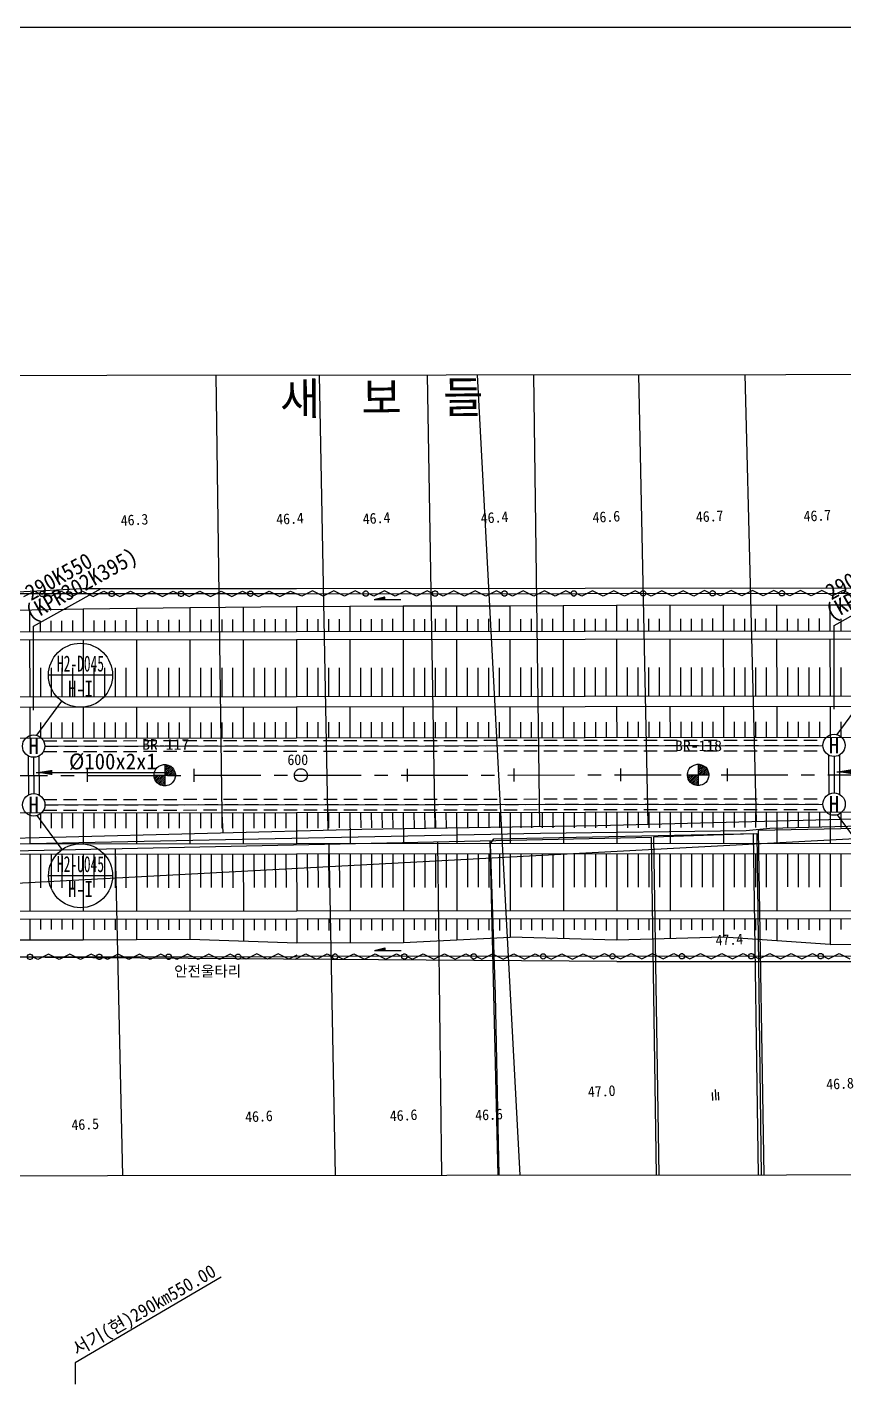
# Model space of a CAD drawing. Header units: millimetres. Extents: x 5990 to 6786, y 1103 to 1810.
# Drawn here: x 6120.7 to 6273.7, y 1362.1 to 1619.1 of the extents above; entities that cross this region are included whole.
import ezdxf
from ezdxf.enums import TextEntityAlignment as Align
from ezdxf.xclip import XClip

# ---------------------------------------------------------------- set-up
doc = ezdxf.new("R2010")
doc.units = ezdxf.units.MM
doc.header["$LTSCALE"] = 10
doc.header["$MEASUREMENT"] = 0
doc.header["$XCLIPFRAME"] = 2
doc.linetypes.add('CENTER', pattern=[2, 1.25, -0.25, 0.25, -0.25])
doc.linetypes.add('HIDDEN', pattern=[0.375, 0.25, -0.125])
for name, color, linetype in [('TN-MANH', 4, 'Continuous'), ('TZ-BASE', 253, 'Continuous'), ('TZ-CABL', 4, 'Continuous'), ('TZ-LEAL', 1, 'Continuous'), ('TZ-LEAT', 3, 'Continuous')]:
    doc.layers.add(name, color=color, linetype=linetype)
doc.layers.add('TX-PAPR', color=2, linetype='Continuous', plot=False)
doc.styles.add('GHS', font='GulimChe.ttf')
doc.styles.add('GR', font='GulimChe.ttf')
doc.styles.add('GUL', font='GulimChe.ttf')
doc.styles.get("Standard").update_dxf_attribs({"font": 'GulimChe.ttf'})
doc.linetypes.add('ZIGZAG', pattern='A,0.0001,-0.2,[131,ltypeshp.shx,S=0.2,R=0,X=-0.2,Y=0],-0.4,[131,ltypeshp.shx,S=0.2,R=180,X=0.2,Y=0],-0.2', length=0.8001)
doc.dimstyles.get("Standard").update_dxf_attribs({"dimtxt": 0.18, "dimasz": 0.18, "dimexe": 0.18, "dimexo": 0.0625, "dimgap": 0.09, "dimtad": 0, "dimtih": 1, "dimtoh": 1, "dimdec": 4, "dimzin": 0, "dimdsep": 46, "dimtxsty": 'Standard', "dimcen": 0.09, "dimadec": 0, "dimazin": 0, "dimtfac": 1, "dimtdec": 4, "dimtofl": 0, "dimtmove": 0, "dimatfit": 3, "dimfxl": 0, "dimtolj": 1, "dimtzin": 0, "dimarcsym": 0})

# ---------------------------------------------------------------- blocks, each defined once
blk = doc.blocks.new('JD-FGJFJFJ5DFH')
at = {"layer": 'TZ-BASE'}
for p, q in [((129.62, 140.02), (148.22, -209.84)), ((144.82, -9.47, 8.57), (143.41, 92.66, 8.57)), ((162.95, 93.18, 8.57), (165.04, -9.06, 8.57)), ((185.39, -8.53, 8.27), (182.84, 93.62, 8.27)), ((83.83, 91.05, 8.57), (85.19, -7.16, 8.57)), ((105.14, -10.16, 8.57), (103.16, 91.55, 8.57)), ((123.37, 92.1, 8.57), (125.11, -9.78, 8.57)), ((39.18, 34.05), (59.17, 35.07)), ((99.17, 34.1), (39.18, 34.05)), ((48.06, 33.56), (50.06, 34.56)), ((50.06, 34.56), (51.06, 34.06)), ((52.06, 34.06), (53.06, 33.56)), ((53.06, 33.56), (55.06, 34.56)), ((55.06, 34.56), (57.06, 33.56)), ((57.06, 33.56), (59.06, 34.57)), ((59.06, 34.57), (61.06, 33.57)), ((59.17, 35.07), (99.17, 35.1)), ((61.06, 33.57), (63.06, 34.57)), ((63.06, 34.57), (64.06, 34.07)), ((65.06, 34.07), (66.06, 33.57)), ((66.06, 33.57), (68.06, 34.58)), ((68.06, 34.58), (70.06, 33.58)), ((70.06, 33.58), (72.06, 34.58)), ((72.06, 34.58), (74.06, 33.58)), ((74.06, 33.58), (76.06, 34.58)), ((76.06, 34.58), (77.06, 34.08)), ((78.06, 34.08), (79.06, 33.59)), ((79.06, 33.59), (81.06, 34.59)), ((81.06, 34.59), (83.06, 33.59)), ((83.06, 33.59), (85.06, 34.59)), ((85.06, 34.59), (87.06, 33.59)), ((87.06, 33.59), (89.06, 34.59)), ((89.06, 34.59), (90.06, 34.1)), ((91.06, 34.1), (92.06, 33.6)), ((92.06, 33.6), (94.06, 34.6)), ((94.06, 34.6), (96.06, 33.6)), ((96.06, 33.6), (98.06, 34.6)), ((98.06, 34.6), (99.17, 34.05)), ((99.17, 35.1), (219.17, 35.22)), ((99.17, 34.1), (227.17, 34.22)), ((100.17, 33.61), (99.17, 34.1)), ((102.17, 34.61), (100.17, 33.61)), ((104.17, 33.61), (102.17, 34.61)), ((106.17, 34.61), (104.17, 33.61)), ((108.17, 33.61), (106.17, 34.61)), ((110.17, 34.61), (108.17, 33.61)), ((111.17, 34.12), (110.17, 34.61)), ((113.67, 33.62), (112.67, 34.12)), ((115.67, 34.62), (113.67, 33.62)), ((115.75, 33.44), (113.75, 32.94)), ((115.75, 33.4), (115.61, 33.4)), ((115.75, 33.41), (115.66, 33.41)), ((117.67, 33.62), (115.67, 34.62)), ((115.75, 33.43), (115.71, 33.43)), ((115.75, 32.94), (115.75, 33.44)), ((119.67, 34.62), (117.67, 33.62)), ((121.67, 33.63), (119.67, 34.62)), ((123.67, 34.63), (121.67, 33.63)), ((124.67, 34.13), (123.67, 34.63)), ((126.67, 33.63), (125.67, 34.13)), ((128.67, 34.63), (126.67, 33.63)), ((130.67, 33.63), (128.67, 34.63)), ((132.67, 34.64), (130.67, 33.63)), ((134.67, 33.64), (132.67, 34.64)), ((136.67, 34.64), (134.67, 33.64)), ((137.67, 34.14), (136.67, 34.64)), ((139.67, 33.64), (138.67, 34.14)), ((141.67, 34.64), (139.67, 33.64)), ((143.67, 33.65), (141.67, 34.64)), ((145.67, 34.65), (143.67, 33.65)), ((147.67, 33.65), (145.67, 34.65)), ((149.67, 34.65), (147.67, 33.65)), ((150.67, 34.15), (149.67, 34.65)), ((152.67, 33.65), (151.67, 34.15)), ((154.67, 34.66), (152.67, 33.65)), ((156.67, 33.66), (154.67, 34.66)), ((158.67, 34.66), (156.67, 33.66)), ((160.67, 33.66), (158.67, 34.66)), ((162.67, 34.66), (160.67, 33.66)), ((163.67, 34.16), (162.67, 34.66)), ((165.67, 33.67), (164.67, 34.17)), ((167.67, 34.67), (165.67, 33.67)), ((169.67, 33.67), (167.67, 34.67)), ((171.67, 34.67), (169.67, 33.67)), ((173.67, 33.67), (171.67, 34.67)), ((175.67, 34.68), (173.67, 33.67)), ((176.67, 34.18), (175.67, 34.68)), ((178.67, 33.68), (177.67, 34.18)), ((180.67, 34.68), (178.67, 33.68)), ((182.67, 33.68), (180.67, 34.68)), ((184.67, 34.68), (182.67, 33.68)), ((186.67, 33.69), (184.67, 34.68)), ((188.67, 34.69), (186.67, 33.69)), ((189.67, 34.19), (188.67, 34.69)), ((191.67, 33.69), (190.67, 34.19)), ((193.67, 34.69), (191.67, 33.69)), ((195.67, 33.69), (193.67, 34.69)), ((197.67, 34.7), (195.67, 33.69)), ((199.67, 33.7), (197.67, 34.7)), ((201.67, 34.7), (199.67, 33.7)), ((202.67, 34.2), (201.67, 34.7)), ((39.18, 30.85), (59.18, 31.27)), ((49.18, 31.06), (49.18, 26.99)), ((59.18, 31.27), (79.18, 31.49)), ((59.18, 31.27), (59.18, 27)), ((69.18, 31.38), (69.18, 27.01)), ((79.18, 31.49), (99.18, 31.7)), ((79.18, 31.49), (79.18, 27.02)), ((89.18, 31.6), (89.18, 27.03)), ((99.18, 31.7), (119.18, 31.82)), ((99.18, 31.6), (99.18, 27.03)), ((109.18, 31.76), (109.18, 27.04)), ((115.75, 32.94), (113.76, 32.94)), ((115.75, 32.95), (113.81, 32.95)), ((115.75, 32.96), (113.86, 32.96)), ((115.75, 32.98), (113.91, 32.97)), ((115.75, 32.99), (113.96, 32.99)), ((115.75, 33), (114.01, 33)), ((115.75, 33.01), (114.06, 33.01)), ((115.75, 33.03), (114.11, 33.02)), ((115.75, 33.04), (114.16, 33.04)), ((115.75, 33.05), (114.21, 33.05)), ((115.75, 33.06), (114.26, 33.06)), ((115.75, 33.08), (114.31, 33.07)), ((115.75, 33.09), (114.36, 33.09)), ((115.75, 33.1), (114.41, 33.1)), ((115.75, 33.11), (114.46, 33.11)), ((115.75, 33.13), (114.51, 33.13)), ((115.75, 33.14), (114.56, 33.14)), ((115.75, 33.15), (114.61, 33.15)), ((115.75, 33.16), (114.66, 33.16)), ((115.75, 33.18), (114.71, 33.18)), ((115.75, 33.19), (114.76, 33.19)), ((115.75, 33.2), (114.81, 33.2)), ((115.75, 33.21), (114.86, 33.21)), ((115.75, 33.23), (114.91, 33.23)), ((115.75, 33.24), (114.96, 33.24)), ((115.75, 33.25), (115.01, 33.25)), ((115.75, 33.26), (115.06, 33.26)), ((115.75, 33.28), (115.11, 33.28)), ((115.75, 33.29), (115.16, 33.29)), ((115.75, 33.3), (115.21, 33.3)), ((115.75, 33.31), (115.26, 33.31)), ((115.75, 33.33), (115.31, 33.33)), ((115.75, 33.34), (115.36, 33.34)), ((115.75, 33.35), (115.41, 33.35)), ((115.75, 33.36), (115.46, 33.36)), ((115.75, 33.38), (115.51, 33.38)), ((115.75, 33.39), (115.56, 33.39)), ((118.75, 32.94), (115.75, 32.94)), ((119.18, 31.82), (139.18, 31.84)), ((119.18, 31.82), (119.18, 27.05)), ((129.18, 31.63), (129.18, 27.06)), ((139.18, 31.84), (159.18, 31.96)), ((139.18, 31.84), (139.18, 27.07)), ((149.18, 31.9), (149.18, 27.08)), ((159.18, 31.96), (199.18, 32)), ((159.18, 31.96), (159.18, 27.09)), ((169.18, 31.97), (169.18, 27.1)), ((179.18, 31.98), (179.18, 27.11)), ((189.18, 31.99), (189.18, 27.12)), ((199.18, 32), (219.18, 32.02)), ((199.18, 32), (199.18, 27.13)), ((51.18, 29), (51.18, 26.99)), ((53.18, 29.02), (53.18, 26.99)), ((55.18, 29.03), (55.18, 26.99)), ((57.18, 29.05), (57.18, 27)), ((61.18, 29.08), (61.18, 27)), ((63.18, 29.1), (63.18, 27)), ((65.18, 29.11), (65.18, 27)), ((67.18, 29.13), (67.18, 27)), ((71.18, 29.16), (71.18, 27.01)), ((73.18, 29.17), (73.18, 27.01)), ((75.18, 29.19), (75.18, 27.01)), ((77.18, 29.2), (77.18, 27.01)), ((81.18, 29.23), (81.18, 27.02)), ((83.18, 29.25), (83.18, 27.02)), ((85.18, 29.26), (85.18, 27.02)), ((87.18, 29.28), (87.18, 27.02)), ((91.18, 29.31), (91.18, 27.03)), ((93.18, 29.32), (93.18, 27.03)), ((95.18, 29.34), (95.18, 27.03)), ((97.18, 29.35), (97.18, 27.03)), ((101.18, 29.32), (101.18, 27.04)), ((103.18, 29.33), (103.18, 27.04)), ((105.18, 29.35), (105.18, 27.04)), ((107.18, 29.36), (107.18, 27.04)), ((111.18, 29.33), (111.18, 27.05)), ((113.18, 29.34), (113.18, 27.05)), ((115.18, 29.36), (115.18, 27.05)), ((117.18, 29.37), (117.18, 27.05)), ((121.18, 29.34), (121.18, 27.06)), ((123.18, 29.35), (123.18, 27.06)), ((125.18, 29.37), (125.18, 27.06)), ((127.18, 29.38), (127.18, 27.06)), ((131.18, 29.35), (131.18, 27.06)), ((133.18, 29.36), (133.18, 27.07)), ((135.18, 29.38), (135.18, 27.07)), ((137.18, 29.39), (137.18, 27.07)), ((141.18, 29.36), (141.18, 27.07)), ((143.18, 29.37), (143.18, 27.08)), ((145.18, 29.39), (145.18, 27.08)), ((147.18, 29.4), (147.18, 27.08)), ((151.18, 29.36), (151.18, 27.08)), ((153.18, 29.38), (153.18, 27.09)), ((155.18, 29.4), (155.18, 27.09)), ((157.18, 29.41), (157.18, 27.09)), ((161.18, 29.37), (161.18, 27.09)), ((163.18, 29.39), (163.18, 27.09)), ((165.18, 29.4), (165.18, 27.1)), ((167.18, 29.42), (167.18, 27.1)), ((171.18, 29.38), (171.18, 27.1)), ((173.18, 29.4), (173.18, 27.1)), ((175.18, 29.41), (175.18, 27.11)), ((177.18, 29.43), (177.18, 27.11)), ((181.18, 29.39), (181.18, 27.11)), ((183.18, 29.41), (183.18, 27.11)), ((185.18, 29.42), (185.18, 27.12)), ((187.18, 29.44), (187.18, 27.12)), ((191.18, 29.4), (191.18, 27.12)), ((193.18, 29.42), (193.18, 27.12)), ((195.18, 29.43), (195.18, 27.12)), ((197.18, 29.45), (197.18, 27.13)), ((201.18, 29.41), (201.18, 27.13)), ((39.19, 26.98), (99.18, 27.03)), ((99.18, 27.03), (299.17, 27.22)), ((99.18, 25.53), (299.17, 25.72)), ((39.18, 25.48), (99.18, 25.53)), ((49.18, 25.49), (49.19, 14.82)), ((59.18, 25.5), (59.19, 14.83)), ((69.18, 25.51), (69.19, 14.84)), ((79.18, 25.52), (79.19, 14.85)), ((89.18, 25.53), (89.19, 14.86)), ((99.18, 25.53), (99.19, 14.86)), ((109.18, 25.54), (109.19, 14.87)), ((119.18, 25.55), (119.19, 14.88)), ((129.18, 25.56), (129.19, 14.89)), ((139.18, 25.57), (139.19, 14.9)), ((149.18, 25.58), (149.19, 14.91)), ((159.18, 25.59), (159.19, 14.92)), ((169.18, 25.6), (169.19, 14.93)), ((179.18, 25.61), (179.19, 14.94)), ((189.18, 25.62), (189.19, 14.95)), ((199.18, 25.63), (199.19, 14.96)), ((51.19, 20.21), (51.19, 14.82)), ((53.19, 20.21), (53.19, 14.82)), ((55.19, 20.21), (55.19, 14.82)), ((57.19, 20.21), (57.19, 14.83)), ((61.19, 20.21), (61.19, 14.83)), ((63.19, 20.21), (63.19, 14.83)), ((65.19, 20.21), (65.19, 14.83)), ((67.19, 20.21), (67.19, 14.83)), ((71.19, 20.2), (71.19, 14.84)), ((73.19, 20.2), (73.19, 14.84)), ((75.19, 20.2), (75.19, 14.84)), ((77.19, 20.2), (77.19, 14.84)), ((81.19, 20.2), (81.19, 14.85)), ((83.19, 20.2), (83.19, 14.85)), ((85.19, 20.2), (85.19, 14.85)), ((87.19, 20.2), (87.19, 14.85)), ((91.19, 20.2), (91.19, 14.86)), ((93.19, 20.2), (93.19, 14.86)), ((95.19, 20.2), (95.19, 14.86)), ((97.19, 20.2), (97.19, 14.86)), ((101.19, 20.21), (101.19, 14.87)), ((103.19, 20.21), (103.19, 14.87)), ((105.19, 20.21), (105.19, 14.87)), ((107.19, 20.21), (107.19, 14.87)), ((111.19, 20.22), (111.19, 14.88)), ((113.19, 20.22), (113.19, 14.88)), ((115.19, 20.22), (115.19, 14.88)), ((117.19, 20.22), (117.19, 14.88)), ((121.19, 20.23), (121.19, 14.89)), ((123.19, 20.23), (123.19, 14.89)), ((125.19, 20.23), (125.19, 14.89)), ((127.19, 20.23), (127.19, 14.89)), ((131.19, 20.24), (131.19, 14.89)), ((133.19, 20.24), (133.19, 14.9)), ((135.19, 20.24), (135.19, 14.9)), ((137.19, 20.24), (137.19, 14.9)), ((141.19, 20.25), (141.19, 14.9)), ((143.19, 20.25), (143.19, 14.91)), ((145.19, 20.25), (145.19, 14.91)), ((147.19, 20.25), (147.19, 14.91)), ((151.19, 20.26), (151.19, 14.91)), ((153.19, 20.26), (153.19, 14.92)), ((155.19, 20.26), (155.19, 14.92)), ((157.19, 20.26), (157.19, 14.92)), ((161.19, 20.27), (161.19, 14.92)), ((163.19, 20.27), (163.19, 14.92)), ((165.19, 20.27), (165.19, 14.93)), ((167.19, 20.27), (167.19, 14.93)), ((171.19, 20.28), (171.19, 14.93)), ((173.19, 20.28), (173.19, 14.93)), ((175.19, 20.28), (175.19, 14.94)), ((177.19, 20.27), (177.19, 14.94)), ((181.19, 20.29), (181.19, 14.94)), ((183.19, 20.28), (183.19, 14.94)), ((185.19, 20.28), (185.19, 14.95)), ((187.19, 20.28), (187.19, 14.95)), ((191.19, 20.29), (191.19, 14.95)), ((193.19, 20.29), (193.19, 14.95)), ((195.19, 20.29), (195.19, 14.95)), ((197.19, 20.29), (197.19, 14.96)), ((201.19, 20.3), (201.19, 14.96)), ((-0.01, 14.77), (99.19, 14.86)), ((-0.01, 12.82), (99.19, 12.91)), ((49.19, 12.87), (49.2, 7.06)), ((59.19, 12.88), (59.2, 7.07)), ((69.19, 12.89), (69.2, 7.08)), ((79.19, 12.9), (79.2, 7.09)), ((89.19, 12.91), (89.2, 7.1)), ((99.19, 14.86), (299.18, 15.05)), ((99.19, 12.91), (299.18, 13.1)), ((99.19, 12.91), (99.2, 7.1)), ((109.19, 12.92), (109.2, 7.11)), ((119.19, 12.93), (119.2, 7.12)), ((129.19, 12.94), (129.2, 7.13)), ((139.19, 12.95), (139.2, 7.14)), ((149.19, 12.96), (149.2, 7.15)), ((159.19, 12.97), (159.2, 7.16)), ((169.19, 12.98), (169.2, 7.17)), ((179.19, 12.99), (179.2, 7.18)), ((189.19, 13), (189.2, 7.19)), ((199.19, 13.01), (199.2, 7.2)), ((51.2, 9.96), (51.2, 7.06)), ((53.2, 9.97), (53.2, 7.06)), ((55.2, 9.97), (55.2, 7.06)), ((57.2, 9.97), (57.2, 7.07)), ((61.2, 9.97), (61.2, 7.07)), ((63.2, 9.98), (63.2, 7.07)), ((65.2, 9.98), (65.2, 7.07)), ((67.2, 9.98), (67.2, 7.07)), ((71.2, 9.98), (71.2, 7.08)), ((73.2, 9.99), (73.2, 7.08)), ((75.2, 9.99), (75.2, 7.08)), ((77.2, 9.99), (77.2, 7.08)), ((81.2, 9.99), (81.2, 7.09)), ((83.2, 9.99), (83.2, 7.09)), ((85.2, 10), (85.2, 7.09)), ((87.2, 10), (87.2, 7.09)), ((91.2, 10), (91.2, 7.1)), ((93.2, 10), (93.2, 7.1)), ((95.2, 10.01), (95.2, 7.1)), ((97.2, 10.01), (97.2, 7.1)), ((101.2, 10.01), (101.2, 7.11)), ((103.2, 10.01), (103.2, 7.11)), ((105.2, 10.02), (105.2, 7.11)), ((107.2, 10.02), (107.2, 7.11)), ((111.2, 10.02), (111.2, 7.12)), ((113.2, 10.02), (113.2, 7.12)), ((115.2, 10.02), (115.2, 7.12)), ((117.2, 10.03), (117.2, 7.12)), ((121.2, 10.03), (121.2, 7.13)), ((123.2, 10.03), (123.2, 7.13)), ((125.2, 10.03), (125.2, 7.13)), ((127.2, 10.04), (127.2, 7.13)), ((131.2, 10.04), (131.2, 7.13)), ((133.2, 10.04), (133.2, 7.14)), ((135.2, 10.04), (135.2, 7.14)), ((137.2, 10.05), (137.2, 7.14)), ((141.2, 10.05), (141.2, 7.14)), ((143.2, 10.05), (143.2, 7.15)), ((145.2, 10.05), (145.2, 7.15)), ((147.2, 10.05), (147.2, 7.15)), ((151.2, 10.06), (151.2, 7.15)), ((153.2, 10.06), (153.2, 7.16)), ((155.2, 10.06), (155.2, 7.16)), ((157.2, 10.06), (157.2, 7.16)), ((161.2, 10.07), (161.2, 7.16)), ((163.2, 10.07), (163.2, 7.16)), ((165.2, 10.07), (165.2, 7.17)), ((167.2, 10.07), (167.2, 7.17)), ((171.2, 10.08), (171.2, 7.17)), ((173.2, 10.08), (173.2, 7.17)), ((175.2, 10.08), (175.2, 7.18)), ((177.2, 10.08), (177.2, 7.18)), ((181.2, 10.09), (181.2, 7.18)), ((183.2, 10.09), (183.2, 7.18)), ((185.2, 10.09), (185.2, 7.19)), ((187.2, 10.09), (187.2, 7.19)), ((191.2, 10.1), (191.2, 7.19)), ((193.2, 10.1), (193.2, 7.19)), ((195.2, 10.1), (195.2, 7.19)), ((197.2, 10.1), (197.2, 7.2)), ((201.2, 10.11), (201.2, 7.2)), ((-0.01, 7.01), (99.2, 7.1)), ((523.89, 5.17), (0.02, -22.68)), ((99.2, 7.1), (299.19, 7.29)), ((60, -1.14), (60, 1.26)), ((72.5, 0.1), (76.5, 0.1)), ((72.51, -0.09), (72.7, 0.1)), ((72.57, -0.39), (73.06, 0.1)), ((72.65, -0.66), (73.41, 0.1)), ((72.77, -0.9), (73.76, 0.1)), ((72.91, -1.11), (74.12, 0.1)), ((73.08, -1.3), (74.47, 0.1)), ((74.5, 2.1), (74.51, -1.9)), ((74.5, 1.9), (74.69, 2.09)), ((74.5, 1.55), (74.99, 2.04)), ((74.5, 1.19), (75.26, 1.95)), ((74.5, 0.84), (75.5, 1.84)), ((74.5, 0.49), (75.71, 1.7)), ((74.5, 0.13), (75.9, 1.53)), ((74.83, 0.1), (76.07, 1.35)), ((75.18, 0.1), (76.21, 1.14)), ((75.53, 0.1), (76.33, 0.91)), ((75.89, 0.1), (76.43, 0.64)), ((76.24, 0.1), (76.49, 0.35)), ((80, -1.12), (80, 1.28)), ((120, -1.09), (120, 1.31)), ((140, -1.07), (140, 1.33)), ((160, -1.05), (160, 1.35)), ((172.47, 0.16), (176.47, 0.16)), ((172.48, -0.03), (172.67, 0.16)), ((172.53, -0.33), (173.03, 0.16)), ((172.62, -0.6), (173.38, 0.16)), ((172.74, -0.84), (173.73, 0.16)), ((172.88, -1.05), (174.09, 0.16)), ((173.04, -1.24), (174.44, 0.16)), ((174.47, 2.16), (174.47, -1.84)), ((174.47, 1.96), (174.66, 2.15)), ((174.47, 1.61), (174.96, 2.1)), ((174.47, 1.25), (175.23, 2.01)), ((174.47, 0.9), (175.47, 1.9)), ((174.47, 0.55), (175.68, 1.76)), ((174.47, 0.19), (175.87, 1.59)), ((174.79, 0.16), (176.04, 1.41)), ((175.15, 0.16), (176.18, 1.2)), ((175.5, 0.16), (176.3, 0.97)), ((175.85, 0.16), (176.4, 0.71)), ((176.21, 0.16), (176.46, 0.41)), ((180, -1.03), (180, 1.37)), ((200, -1.01), (200, 1.39)), ((73.26, -1.47), (74.5, -0.22)), ((73.47, -1.61), (74.5, -0.58)), ((73.7, -1.73), (74.5, -0.93)), ((73.96, -1.83), (74.5, -1.28)), ((74.26, -1.88), (74.51, -1.64)), ((173.23, -1.41), (174.47, -0.16)), ((173.44, -1.55), (174.47, -0.51)), ((173.67, -1.67), (174.47, -0.87)), ((173.93, -1.76), (174.47, -1.22)), ((174.23, -1.82), (174.47, -1.57)), ((0.01, -6.99), (99.21, -6.9)), ((49.21, -6.94), (49.22, -12.75)), ((51.21, -6.94), (51.22, -9.85)), ((53.21, -6.94), (53.22, -9.84)), ((55.21, -6.94), (55.22, -9.84)), ((57.21, -6.93), (57.22, -9.84)), ((59.21, -6.93), (59.22, -12.74)), ((61.21, -6.93), (61.22, -9.84)), ((63.21, -6.93), (63.22, -9.83)), ((65.21, -6.93), (65.22, -9.83)), ((67.21, -6.93), (67.22, -9.83)), ((69.21, -6.92), (69.22, -12.73)), ((71.21, -6.92), (71.22, -9.83)), ((73.21, -6.92), (73.22, -9.82)), ((75.21, -6.92), (75.22, -9.82)), ((77.21, -6.92), (77.22, -9.82)), ((79.21, -6.91), (79.22, -12.72)), ((81.21, -6.91), (81.22, -9.82)), ((83.21, -6.91), (83.22, -9.82)), ((85.19, -7.16, 8.57), (85.36, -10.67, 8.57)), ((85.21, -6.91), (85.22, -9.81)), ((87.21, -6.91), (87.22, -9.81)), ((89.21, -6.9), (89.22, -12.71)), ((91.21, -6.9), (91.22, -9.81)), ((93.21, -6.9), (93.22, -9.81)), ((95.21, -6.9), (95.22, -9.8)), ((97.21, -6.9), (97.22, -9.8)), ((99.21, -6.9), (299.2, -6.71)), ((99.21, -6.9), (99.22, -12.71)), ((101.21, -6.89), (101.22, -9.8)), ((103.21, -6.89), (103.22, -9.8)), ((105.21, -6.89), (105.22, -9.79)), ((107.21, -6.89), (107.22, -9.79)), ((109.21, -6.89), (109.22, -12.7)), ((111.21, -6.88), (111.22, -9.79)), ((113.21, -6.88), (113.22, -9.79)), ((115.21, -6.88), (115.22, -9.79)), ((117.21, -6.88), (117.22, -9.78)), ((119.21, -6.88), (119.22, -12.69)), ((121.21, -6.87), (121.22, -9.78)), ((123.21, -6.87), (123.22, -9.78)), ((125.21, -6.87), (125.22, -9.78)), ((127.21, -6.87), (127.22, -9.77)), ((129.21, -6.87), (129.22, -12.68)), ((131.21, -6.87), (131.22, -9.77)), ((133.21, -6.86), (133.22, -9.77)), ((135.21, -6.86), (135.22, -9.77)), ((137.21, -6.86), (137.22, -9.76)), ((139.21, -6.86), (139.22, -12.67)), ((141.21, -6.86), (141.22, -9.76)), ((143.21, -6.85), (143.22, -9.76)), ((145.21, -6.85), (145.22, -9.76)), ((147.21, -6.85), (147.22, -9.76)), ((149.21, -6.85), (149.22, -12.66)), ((151.21, -6.85), (151.22, -9.75)), ((153.21, -6.84), (153.22, -9.75)), ((155.21, -6.84), (155.22, -9.75)), ((157.21, -6.84), (157.22, -9.75)), ((159.21, -6.84), (159.22, -12.65)), ((161.21, -6.84), (161.22, -9.74)), ((163.21, -6.84), (163.22, -9.74)), ((165.21, -6.83), (165.22, -9.74)), ((167.21, -6.83), (167.22, -9.74)), ((169.21, -6.83), (169.22, -12.64)), ((171.21, -6.83), (171.22, -9.73)), ((173.21, -6.83), (173.22, -9.73)), ((175.21, -6.82), (175.22, -9.73)), ((177.21, -6.82), (177.22, -9.73)), ((179.21, -6.82), (179.22, -12.63)), ((181.21, -6.82), (181.22, -9.72)), ((183.21, -6.82), (183.22, -9.72)), ((185.21, -6.81), (185.22, -9.72)), ((187.21, -6.81), (187.22, -9.72)), ((187.9, -9.85, 7.73), (271.04, -7.7, 7.73)), ((189.21, -6.81), (189.22, -12.62)), ((191.21, -6.81), (191.22, -9.71)), ((193.21, -6.81), (193.22, -9.71)), ((195.21, -6.81), (195.22, -9.71)), ((197.21, -6.8), (197.22, -9.71)), ((199.21, -6.8), (199.22, -12.61)), ((201.21, -6.8), (201.22, -9.7)), ((53.6, -11.49, 7.98), (111.46, -10, 7.98)), ((111.46, -10, 7.98), (155.68, -9.3, 7.98)), ((144.94, -10.76, 7.73), (183.44, -10.27, 7.73)), ((155.68, -9.3, 7.98), (206.14, -7.99, 7.98)), ((183.44, -10.27, 7.73), (187.9, -9.85, 7.73)), ((225.05, -9.48, 8.75), (185.69, -10.29, 8.75)), ((0.01, -12.88, 7.98), (53.6, -11.49, 7.98)), ((0.01, -12.8), (99.22, -12.71)), ((165.73, -11.59, 8.62), (25.01, -14.56, 8.62)), ((29, -13.14, 7.73), (85.9, -11.97, 7.73)), ((85.9, -11.97, 7.73), (144.94, -10.76, 7.73)), ((99.22, -12.71), (299.21, -12.52)), ((125.62, -12.44, 8.25), (126.8, -113.37, 8.25)), ((137.92, -113.03, 8.62), (135.49, -12.23, 8.62)), ((135.55, -12.74, 8.36), (136.16, -11.85, 8.36)), ((136.48, -41.03, 8.36), (135.55, -12.74, 8.36)), ((136.16, -11.85, 8.36), (185.44, -10.83, 8.36)), ((167.2, -112.14, 8.62), (165.73, -11.59, 8.62)), ((184.84, -10.91, 8.8), (166.09, -11.49, 8.8)), ((166.09, -11.49, 8.8), (167.74, -112.1, 8.8)), ((186.34, -111.41, 8.8), (184.84, -10.91, 8.8)), ((185.44, -10.83, 8.36), (186.7, -105.37, 8.36)), ((185.69, -10.29, 8.75), (187.42, -111.73, 8.75)), ((0.01, -14.75), (99.22, -14.66)), ((49.22, -14.7), (49.23, -25.37)), ((51.22, -14.7), (51.23, -20.98)), ((53.22, -14.7), (53.23, -20.99)), ((55.22, -14.7), (55.23, -21)), ((57.22, -14.69), (57.23, -21)), ((59.22, -14.69), (59.23, -25.36)), ((61.22, -14.69), (61.23, -20.97)), ((63.22, -14.69), (63.23, -20.98)), ((65.2, -13.71, 8.25), (67.47, -115.19, 8.25)), ((65.22, -14.69), (65.23, -20.99)), ((67.22, -14.69), (67.23, -21)), ((69.22, -14.68), (69.23, -25.35)), ((71.22, -14.68), (71.23, -20.96)), ((73.22, -14.68), (73.23, -20.97)), ((75.22, -14.68), (75.23, -20.98)), ((77.22, -14.68), (77.23, -20.99)), ((79.22, -14.67), (79.23, -25.34)), ((81.22, -14.67), (81.23, -20.95)), ((83.22, -14.67), (83.23, -20.96)), ((85.22, -14.67), (85.23, -20.97)), ((87.22, -14.67), (87.23, -20.98)), ((89.22, -14.66), (89.23, -25.33)), ((91.22, -14.66), (91.23, -20.94)), ((93.22, -14.66), (93.23, -20.95)), ((95.22, -14.66), (95.23, -20.96)), ((97.22, -14.66), (97.23, -20.97)), ((99.22, -14.66), (299.21, -14.47)), ((99.22, -14.66), (99.23, -25.33)), ((101.22, -14.65), (101.23, -20.93)), ((103.22, -14.65), (103.23, -20.94)), ((105.22, -14.65), (105.23, -20.95)), ((107.3, -113.97, 8.25), (105.31, -12.87, 8.25)), ((107.22, -14.65), (107.23, -20.96)), ((109.22, -14.65), (109.23, -25.32)), ((111.22, -14.64), (111.23, -20.92)), ((113.22, -14.64), (113.23, -20.93)), ((115.22, -14.64), (115.23, -20.94)), ((117.22, -14.64), (117.23, -20.95)), ((119.22, -14.64), (119.23, -25.31)), ((121.22, -14.63), (121.23, -20.91)), ((123.22, -14.63), (123.23, -20.92)), ((125.22, -14.63), (125.23, -20.93)), ((127.22, -14.63), (127.23, -20.94)), ((129.22, -14.63), (129.23, -25.3)), ((131.22, -14.63), (131.23, -20.91)), ((133.22, -14.62), (133.23, -20.91)), ((135.22, -14.62), (135.23, -20.92)), ((137.22, -14.62), (137.23, -20.93)), ((139.22, -14.62), (139.23, -25.29)), ((141.22, -14.62), (141.23, -20.9)), ((143.22, -14.61), (143.23, -20.9)), ((145.22, -14.61), (145.23, -20.91)), ((147.22, -14.61), (147.23, -20.92)), ((149.22, -14.61), (149.23, -25.28)), ((151.22, -14.61), (151.23, -20.89)), ((153.22, -14.6), (153.23, -20.89)), ((155.22, -14.6), (155.23, -20.9)), ((157.22, -14.6), (157.23, -20.91)), ((159.22, -14.6), (159.23, -25.27)), ((161.22, -14.6), (161.23, -20.88)), ((163.22, -14.6), (163.23, -20.89)), ((165.22, -14.59), (165.23, -20.89)), ((167.22, -14.59), (167.23, -20.9)), ((169.22, -14.59), (169.23, -25.26)), ((171.22, -14.59), (171.23, -20.87)), ((173.22, -14.59), (173.23, -20.88)), ((175.22, -14.58), (175.23, -20.88)), ((177.22, -14.58), (177.23, -20.89)), ((179.22, -14.58), (179.23, -25.25)), ((181.22, -14.58), (181.23, -20.86)), ((183.22, -14.58), (183.23, -20.87)), ((185.22, -14.57), (185.23, -20.87)), ((187.22, -14.57), (187.23, -20.88)), ((189.22, -14.57), (189.23, -25.24)), ((191.22, -14.57), (191.23, -20.85)), ((193.22, -14.57), (193.23, -20.86)), ((195.22, -14.57), (195.23, -20.87)), ((197.22, -14.56), (197.23, -20.87)), ((199.22, -14.56), (199.23, -25.23)), ((201.22, -14.56), (201.23, -20.84)), ((39.23, -25.38), (99.23, -25.33)), ((99.23, -25.33), (299.22, -25.14)), ((39.23, -26.88), (99.23, -26.83)), ((49.23, -26.87), (49.23, -30.74)), ((51.23, -26.87), (51.23, -28.84)), ((53.23, -26.87), (53.23, -28.84)), ((55.23, -26.87), (55.23, -28.84)), ((57.23, -26.86), (57.23, -28.84)), ((59.23, -26.86), (59.23, -30.73)), ((61.23, -26.86), (61.23, -28.85)), ((63.23, -26.86), (63.23, -28.85)), ((65.23, -26.86), (65.23, -28.86)), ((67.23, -26.86), (67.23, -28.86)), ((69.23, -26.85), (69.23, -30.67)), ((71.23, -26.85), (71.23, -28.87)), ((73.23, -26.85), (73.23, -28.87)), ((75.23, -26.85), (75.23, -28.87)), ((77.23, -26.85), (77.23, -28.88)), ((79.23, -26.84), (79.23, -30.61)), ((81.23, -26.84), (81.23, -28.88)), ((83.23, -26.84), (83.23, -28.89)), ((85.23, -26.84), (85.23, -28.89)), ((87.23, -26.84), (87.23, -28.89)), ((89.23, -26.83), (89.23, -30.95)), ((91.23, -26.83), (91.23, -28.93)), ((93.23, -26.83), (93.23, -28.96)), ((95.23, -26.83), (95.23, -28.99)), ((97.23, -26.83), (97.23, -29.03)), ((99.23, -26.83), (299.22, -26.64)), ((99.23, -26.83), (99.23, -31.3)), ((101.23, -26.82), (101.23, -28.92)), ((103.23, -26.82), (103.23, -28.95)), ((105.23, -26.82), (105.23, -28.98)), ((107.23, -26.82), (107.23, -29.02)), ((109.23, -26.82), (109.23, -31.29)), ((111.23, -26.81), (111.23, -28.91)), ((113.23, -26.81), (113.23, -28.94)), ((115.23, -26.81), (115.23, -28.98)), ((117.23, -26.81), (117.23, -29.01)), ((119.23, -26.81), (119.23, -31.28)), ((121.23, -26.8), (121.23, -28.9)), ((123.23, -26.8), (123.23, -28.93)), ((125.23, -26.8), (125.23, -28.97)), ((127.23, -26.8), (127.23, -29)), ((129.23, -26.8), (129.23, -30.77)), ((131.23, -26.8), (131.23, -28.89)), ((133.23, -26.79), (133.23, -28.92)), ((135.23, -26.79), (135.23, -28.96)), ((137.23, -26.79), (137.23, -28.99)), ((139.23, -26.79), (139.23, -30.26)), ((141.23, -26.79), (141.23, -28.88)), ((143.23, -26.78), (143.23, -28.91)), ((145.23, -26.78), (145.23, -28.95)), ((147.23, -26.78), (147.23, -28.98)), ((149.23, -26.78), (149.23, -30.55)), ((151.23, -26.78), (151.23, -28.87)), ((153.23, -26.77), (153.23, -28.9)), ((155.23, -26.77), (155.23, -28.94)), ((157.23, -26.77), (157.23, -28.97)), ((159.23, -26.77), (159.23, -30.84)), ((161.23, -26.77), (161.23, -28.86)), ((163.23, -26.77), (163.23, -28.9)), ((165.23, -26.76), (165.23, -28.93)), ((167.23, -26.76), (167.23, -28.96)), ((169.23, -26.76), (169.23, -30.53)), ((171.23, -26.76), (171.23, -28.85)), ((173.23, -26.76), (173.23, -28.89)), ((175.23, -26.75), (175.23, -28.92)), ((177.23, -26.75), (177.23, -28.95)), ((179.23, -26.75), (179.23, -30.22)), ((181.23, -26.75), (181.23, -28.84)), ((183.23, -26.75), (183.23, -28.88)), ((185.23, -26.74), (185.23, -28.91)), ((187.23, -26.74), (187.23, -28.94)), ((189.23, -26.74), (189.23, -30.86)), ((191.23, -26.74), (191.23, -28.83)), ((193.23, -26.74), (193.23, -28.87)), ((195.23, -26.74), (195.23, -28.9)), ((197.23, -26.73), (197.23, -28.93)), ((199.23, -26.73), (199.24, -31.6)), ((201.23, -26.73), (201.23, -28.82)), ((39.24, -30.75), (59.24, -30.73)), ((59.24, -30.73), (79.24, -30.61)), ((79.24, -30.61), (99.23, -31.3)), ((119.23, -31.28), (139.23, -30.26)), ((159.23, -30.84), (139.23, -30.26)), ((179.23, -30.22), (159.23, -30.84)), ((199.24, -31.6), (179.23, -30.22)), ((98.92, -34.4), (100.92, -33.39)), ((99.23, -31.3), (119.23, -31.28)), ((100.92, -33.39), (102.92, -34.39)), ((102.92, -34.39), (104.92, -33.39)), ((104.92, -33.39), (105.92, -33.89)), ((107.92, -34.39), (109.92, -33.39)), ((109.92, -33.39), (111.92, -34.38)), ((111.92, -34.38), (113.92, -33.38)), ((115.79, -32.32), (113.79, -32.83)), ((115.79, -32.82), (113.8, -32.82)), ((115.79, -32.81), (113.85, -32.81)), ((115.79, -32.8), (113.9, -32.8)), ((113.92, -33.38), (115.92, -34.38)), ((115.79, -32.79), (113.95, -32.79)), ((115.79, -32.77), (114, -32.77)), ((115.79, -32.76), (114.05, -32.76)), ((115.79, -32.75), (114.1, -32.75)), ((115.79, -32.74), (114.15, -32.74)), ((115.79, -32.72), (114.2, -32.72)), ((115.79, -32.71), (114.25, -32.71)), ((115.79, -32.7), (114.3, -32.7)), ((115.79, -32.69), (114.35, -32.69)), ((115.79, -32.67), (114.4, -32.67)), ((115.79, -32.66), (114.45, -32.66)), ((115.79, -32.65), (114.5, -32.65)), ((115.79, -32.64), (114.55, -32.64)), ((115.79, -32.62), (114.6, -32.62)), ((115.79, -32.61), (114.65, -32.61)), ((115.79, -32.6), (114.7, -32.6)), ((115.79, -32.59), (114.75, -32.59)), ((115.79, -32.57), (114.8, -32.57)), ((115.79, -32.56), (114.85, -32.56)), ((115.79, -32.55), (114.9, -32.55)), ((115.79, -32.54), (114.95, -32.54)), ((115.79, -32.52), (115, -32.52)), ((115.79, -32.51), (115.05, -32.51)), ((115.79, -32.5), (115.1, -32.5)), ((115.79, -32.49), (115.15, -32.49)), ((115.79, -32.47), (115.2, -32.47)), ((115.79, -32.46), (115.25, -32.46)), ((115.79, -32.45), (115.3, -32.45)), ((115.79, -32.44), (115.35, -32.44)), ((115.79, -32.42), (115.4, -32.42)), ((115.79, -32.41), (115.45, -32.41)), ((115.79, -32.4), (115.5, -32.4)), ((115.79, -32.39), (115.55, -32.39)), ((115.79, -32.37), (115.6, -32.37)), ((115.79, -32.36), (115.65, -32.36)), ((115.79, -32.35), (115.7, -32.35)), ((115.79, -32.34), (115.75, -32.34)), ((115.79, -32.82), (115.79, -32.32)), ((118.79, -32.82), (115.79, -32.82)), ((115.92, -34.38), (117.92, -33.38)), ((117.92, -33.38), (118.92, -33.88)), ((120.92, -34.38), (122.92, -33.37)), ((122.92, -33.37), (124.92, -34.37)), ((124.92, -34.37), (126.92, -33.37)), ((126.92, -33.37), (128.92, -34.37)), ((128.92, -34.37), (130.92, -33.37)), ((130.92, -33.37), (131.92, -33.86)), ((133.92, -34.36), (135.92, -33.36)), ((135.92, -33.36), (137.92, -34.36)), ((137.92, -34.36), (139.92, -33.36)), ((139.92, -33.36), (141.92, -34.36)), ((141.92, -34.36), (143.92, -33.35)), ((143.92, -33.35), (144.92, -33.85)), ((146.92, -34.35), (148.92, -33.35)), ((148.92, -33.35), (150.92, -34.35)), ((150.92, -34.35), (152.92, -33.35)), ((152.92, -33.35), (154.92, -34.34)), ((154.92, -34.34), (156.92, -33.34)), ((156.92, -33.34), (157.92, -33.84)), ((159.92, -34.34), (161.92, -33.34)), ((161.92, -33.34), (163.92, -34.33)), ((163.92, -34.33), (165.92, -33.33)), ((165.92, -33.33), (167.92, -34.33)), ((167.92, -34.33), (169.92, -33.33)), ((169.92, -33.33), (170.92, -33.83)), ((172.92, -34.33), (174.92, -33.32)), ((174.92, -33.32), (176.92, -34.32)), ((176.92, -34.32), (178.92, -33.32)), ((178.92, -33.32), (180.92, -34.32)), ((180.92, -34.32), (182.92, -33.32)), ((182.92, -33.32), (183.92, -33.82)), ((185.92, -34.31), (187.92, -33.31)), ((187.92, -33.31), (189.92, -34.31)), ((189.92, -34.31), (191.92, -33.31)), ((191.92, -33.31), (193.92, -34.31)), ((193.92, -34.31), (195.92, -33.3)), ((195.92, -33.3), (196.92, -33.8)), ((198.92, -34.3), (200.92, -33.3)), ((199.24, -31.6), (219.24, -31.58)), ((200.92, -33.3), (202.92, -34.3)), ((39.24, -33.95), (99.24, -33.9)), ((159.24, -34.84), (39.24, -33.95)), ((50.74, -34.44), (49.74, -33.94)), ((52.74, -33.44), (50.74, -34.44)), ((54.74, -34.44), (52.74, -33.44)), ((56.74, -33.44), (54.74, -34.44)), ((58.74, -34.43), (56.74, -33.44)), ((60.74, -33.43), (58.74, -34.43)), ((61.74, -33.93), (60.74, -33.43)), ((63.74, -34.43), (62.74, -33.93)), ((65.74, -33.43), (63.74, -34.43)), ((67.74, -34.43), (65.74, -33.43)), ((69.74, -33.42), (67.74, -34.43)), ((71.74, -34.42), (69.74, -33.42)), ((73.74, -33.42), (71.74, -34.42)), ((74.74, -33.92), (73.74, -33.42)), ((76.74, -34.42), (75.74, -33.92)), ((78.74, -33.41), (76.74, -34.42)), ((80.74, -34.41), (78.74, -33.41)), ((82.74, -33.41), (80.74, -34.41)), ((84.74, -34.41), (82.74, -33.41)), ((86.74, -33.41), (84.74, -34.41)), ((87.74, -33.91), (86.74, -33.41)), ((89.74, -34.4), (88.74, -33.91)), ((91.74, -33.4), (89.74, -34.4)), ((93.74, -34.4), (91.74, -33.4)), ((95.74, -33.4), (93.74, -34.4)), ((97.74, -34.4), (95.74, -33.4)), ((99.24, -33.65), (97.74, -34.4)), ((227.24, -33.78), (99.24, -33.9)), ((106.92, -33.89), (107.92, -34.39)), ((119.92, -33.88), (120.92, -34.38)), ((132.92, -33.86), (133.92, -34.36)), ((145.92, -33.85), (146.92, -34.35)), ((158.92, -33.84), (159.92, -34.34)), ((159.24, -34.84), (299.23, -34.71)), ((171.92, -33.83), (172.92, -34.33)), ((184.92, -33.82), (185.92, -34.31)), ((197.92, -33.8), (198.92, -34.3)), ((137.93, -108.78, 8.36), (136.48, -41.03, 8.36)), ((177.66, -58.79, 8.36), (177.77, -60.8, 8.36)), ((177.11, -59.38, 8.36), (177.18, -60.83, 8.36)), ((178.33, -60.79, 8.36), (178.26, -59.32, 8.36))]:
    blk.add_line(p, q, dxfattribs=at)
at = {"layer": 'TZ-BASE', "linetype": 'CENTER'}
blk.add_lwpolyline([(0, 0), (98.8, 0.09), (298.8, 0.28), (498.2, 0.47), (700, 0.66)], dxfattribs=at)
at = {"layer": 'TZ-BASE'}
for centre, radius in [((51.56, 34.06), 0.5), ((64.56, 34.07), 0.5), ((77.56, 34.08), 0.5), ((90.56, 34.1), 0.5), ((112.17, 34.12), 0.5), ((125.17, 34.13), 0.5), ((138.17, 34.14), 0.5), ((151.17, 34.15), 0.5), ((164.17, 34.17), 0.5), ((177.17, 34.18), 0.5), ((190.17, 34.19), 0.5), ((74.5, 0.1), 2), ((100, 0.09), 1.2), ((174.47, 0.16), 2), ((106.42, -33.89), 0.5), ((119.42, -33.88), 0.5), ((132.42, -33.86), 0.5), ((145.42, -33.85), 0.5), ((158.42, -33.84), 0.5), ((171.42, -33.83), 0.5), ((184.42, -33.82), 0.5), ((197.42, -33.8), 0.5), ((49.24, -33.94), 0.5), ((62.24, -33.93), 0.5), ((75.24, -33.92), 0.5), ((88.24, -33.91), 0.5)]:
    blk.add_circle(centre, radius, dxfattribs=at)
for s, height, rotation, style, p in [('새  보  들', 6, 0.51, 'GHS', (96.11, 67.63)), ('46.3', 2, 3.0433, 'GUL', (66.3, 46.82, 10.41)), ('46.4', 2, 3.0433, 'GUL', (95.44, 47.03, 10.41)), ('46.4', 2, 3.0433, 'GUL', (111.66, 47.13, 10.41)), ('46.4', 2, 3.0433, 'GUL', (133.77, 47.26, 10.41)), ('46.6', 2, 3.0433, 'GUL', (154.73, 47.39, 10.41)), ('46.7', 2, 3.0433, 'GUL', (174.09, 47.47, 10.41)), ('46.7', 2, 3.0433, 'GUL', (194.28, 47.6, 10.41)), ('600', 2, 0.054, 'GUL', (97.5, 2)), ('47.4', 2, 3.0433, 'GUL', (177.79, -31.84, 10.41)), ('47.0', 2, 3.0433, 'GUL', (153.86, -60.24, 10.41)), ('46.8', 2, 3.0433, 'GUL', (198.53, -58.82, 10.41)), ('46.6', 2, 3.0433, 'GUL', (89.62, -64.95, 10.41)), ('46.6', 2, 3.0433, 'GUL', (116.73, -64.75, 10.41)), ('46.6', 2, 3.0433, 'GUL', (132.74, -64.62, 10.41)), ('46.5', 2, 3.0433, 'GUL', (57.06, -66.44, 10.41))]:
    blk.add_text(s, height=height, rotation=rotation, dxfattribs=dict(at, style=style)).set_placement(p)
at = {"layer": 'TZ-BASE', "style": 'GUL', "width": 1.076252}
for s, p, p2 in [('BR-117', (70.27, 4.85), (79.07, 4.85)), ('BR-118', (170.14, 4.61), (178.94, 4.61))]:
    blk.add_text(s, height=2, rotation=0.0026, dxfattribs=at).set_placement(p, p2, align=Align.FIT)
at = {"layer": 'TZ-BASE', "style": 'GHS'}
blk.add_text('안전울타리', height=2, rotation=0.0526, dxfattribs=at).set_placement((82.54, -36.6), align=Align.MIDDLE)
blk = doc.blocks.new('JD-DCGHFG67FH')
at = {"layer": 'TZ-BASE'}
for p, q in [((64.64, 93.83), (52.64, 93.83)), ((50.44, 82.57), (55.16, 88.94)), ((200.44, 82.71), (205.16, 89.08)), ((50.45, 67.53), (55.17, 61.15)), ((200.45, 67.67), (205.17, 61.3)), ((64.65, 56.26), (52.65, 56.26))]:
    blk.add_line(p, q, dxfattribs=at)
at = {"layer": 'TZ-BASE', "flags": 128}
for points in [[(49.86, 87.3), (49.86, 103), (62.52, 110.09)], [(199.86, 87.44), (199.86, 103.14), (212.52, 110.23)]]:
    blk.add_lwpolyline(points, dxfattribs=at)
at = {"layer": 'TZ-BASE'}
for centre in [(58.64, 93.83), (58.65, 56.26)]:
    blk.add_circle(centre, 6, dxfattribs=at)
at = {"layer": 'TZ-BASE', "style": 'GR'}
for s, p in [('290K550', (49.35, 107.7)), ('(KPR302K395)', (49.35, 103.86)), ('290K700', (199.35, 107.84)), ('(KPR302K543)', (199.35, 104))]:
    blk.add_text(s, height=3, rotation=29.2387, dxfattribs=at).set_placement(p)
for s, width, p in [('H2-D045', 0.65, (58.64, 95.99)), ('H-I', 0.8, (58.64, 91.33)), ('H2-U045', 0.65, (58.64, 58.42)), ('H-I', 0.8, (58.64, 53.76))]:
    blk.add_text(s, height=3, rotation=360, dxfattribs=dict(at, width=width)).set_placement(p, align=Align.MIDDLE)
at = {"layer": 'TZ-BASE'}
blk.add_text('Ø100x2x1', height=3, rotation=0.0518, dxfattribs=at).set_placement((64.71, 77.68), align=Align.MIDDLE)
for points in [[(50.36, 75.61), (75.02, 75.61)], [(200.36, 75.75), (225.02, 75.75)]]:
    blk.add_leader(points, dimstyle='Standard', override={"dimtxt": 3, "dimasz": 3, "dimexe": 2, "dimexo": 3, "dimgap": 1, "dimtad": 0, "dimtih": 0, "dimcen": 1, "dimaunit": 1, "dimadec": 8, "dimtix": 1, "dimtofl": 1, "dimtmove": 2, "dimtvp": 2}, dxfattribs=at)

msp = doc.modelspace()

# ---------------------------------------------------------------- linework, layer by layer
at = {"layer": 'TN-MANH'}
for centre in [(6121.91, 1484.4), (6271.91, 1484.54), (6121.92, 1473.4), (6271.92, 1473.54)]:
    msp.add_circle(centre, 2.1, dxfattribs=at)
at = {"layer": 'TX-PAPR'}
for points in [[(5989.89, 1103.05), (6785.89, 1103.05), (6785.89, 1619.05), (5989.89, 1619.05)], [(6071.91, 1553.85), (6771.91, 1554.51), (6772.05, 1404.51), (6072.05, 1403.85)]]:
    msp.add_lwpolyline(points, close=True, dxfattribs=at)
at = {"layer": 'TZ-CABL', "linetype": 'HIDDEN'}
for points in [[(6123.76, 1485.4), (6270.06, 1485.54)], [(6123.76, 1483.4), (6270.07, 1483.54)], [(6124.01, 1484.4), (6269.81, 1484.54)], [(6123.77, 1474.4), (6270.07, 1474.54)], [(6123.77, 1472.4), (6270.08, 1472.54)], [(6124.02, 1473.4), (6269.82, 1473.54)]]:
    msp.add_lwpolyline(points, dxfattribs=at)
at = {"layer": 'TZ-CABL'}
for points in [[(6120.91, 1482.55), (6120.92, 1475.24)], [(6122.91, 1482.55), (6122.92, 1475.24)], [(6270.91, 1482.69), (6270.92, 1475.38)], [(6272.91, 1482.69), (6272.92, 1475.39)]]:
    msp.add_lwpolyline(points, dxfattribs=at)
at = {"layer": 'TZ-CABL', "linetype": 'ZIGZAG', "ltscale": 0.5}
for points in [[(6124.01, 1484.4), (6269.81, 1484.54)], [(6271.91, 1482.44), (6271.92, 1475.64)], [(6121.91, 1482.3), (6121.92, 1475.5)], [(6124.02, 1473.4), (6269.82, 1473.54)]]:
    msp.add_lwpolyline(points, dxfattribs=at)
at = {"layer": 'TZ-LEAL'}
msp.add_lwpolyline([(6157.07, 1384.9), (6129.68, 1368.87), (6129.68, 1364.87)], dxfattribs=at)

# ---------------------------------------------------------------- block references
at = {"layer": 'TZ-BASE'}
ref = msp.add_blockref('JD-FGJFJFJ5DFH', (6071.98, 1478.85), dxfattribs=at)
XClip(ref).set_block_clipping_path([(-0.0707419771, 74.9999666371), (699.9289466048, 75.6602251417), (700.0704306207, -74.3397081325), (0.070741977, -74.9999665854)])
msp.add_blockref('JD-DCGHFG67FH', (6072.05, 1403.85), dxfattribs=at)

# ---------------------------------------------------------------- texts
at = {"layer": 'TN-MANH', "linetype": 'ByBlock', "style": 'GR'}
for p in [(6121.91, 1484.4), (6271.91, 1484.54), (6121.92, 1473.4), (6271.92, 1473.54)]:
    msp.add_text('H', height=3, rotation=360, dxfattribs=at).set_placement(p, align=Align.MIDDLE)
at = {"layer": 'TZ-LEAT'}
msp.add_text('서기(현)290km550.00', height=2.5, rotation=30, dxfattribs=at).set_placement((6143.18, 1377.66), align=Align.CENTER)

doc.saveas('drawing.dxf')
